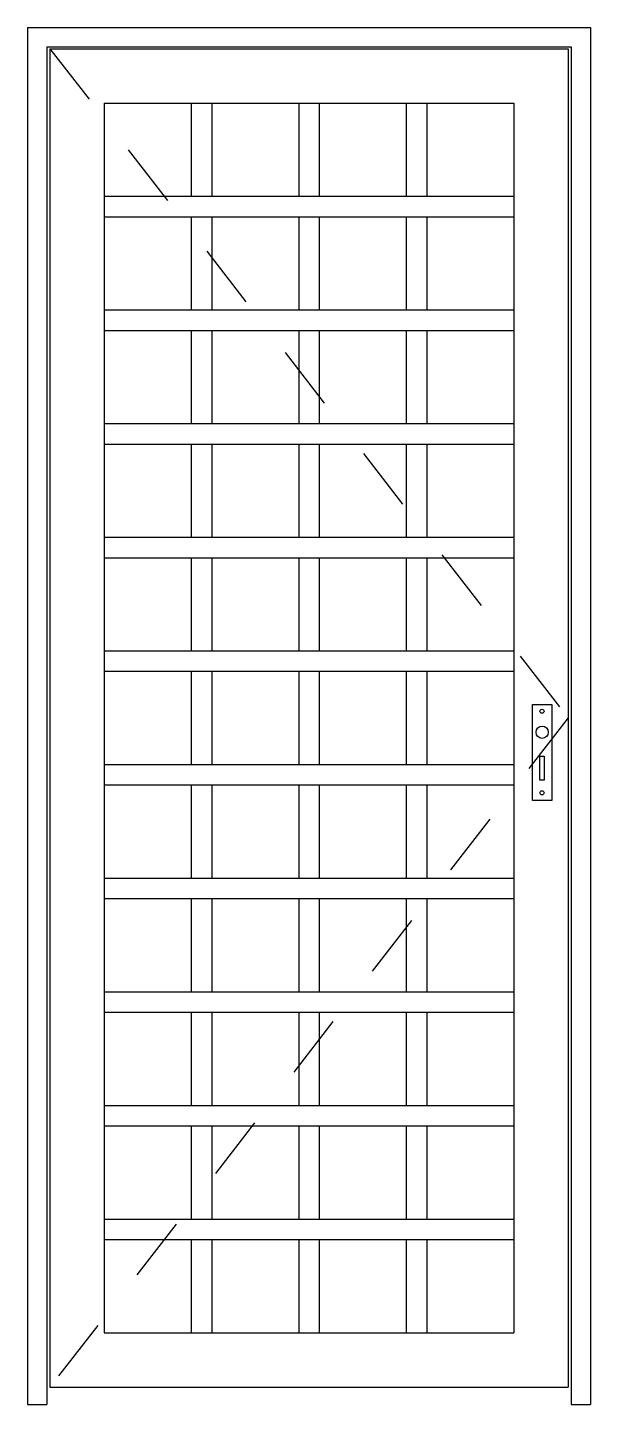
# Model space of a CAD drawing. Header units: millimetres. Extents: x -2.34 to -1.46, y 1331.62 to 1333.77.
import ezdxf

# ---------------------------------------------------------------- set-up
doc = ezdxf.new("R2010")
doc.units = ezdxf.units.MM
doc.header["$LTSCALE"] = 0.5
doc.linetypes.add('HIDDEN2', pattern=[0.1875, 0.125, -0.0625])
doc.layers.add('Gravia_Portas', color=1, linetype='Continuous')
doc.layers.add('Gravia_Portas_hidden2', color=1, linetype='HIDDEN2')

msp = doc.modelspace()

# ---------------------------------------------------------------- linework, layer by layer
at = {"layer": 'Gravia_Portas', "color": 2}
for p, q in [((-2.3392, 1333.7746), (-1.4592, 1333.7746)), ((-2.3392, 1333.7746), (-2.3392, 1331.6246)), ((-1.4592, 1333.7746), (-1.4592, 1331.6246))]:
    msp.add_line(p, q, dxfattribs=at)
at = {"layer": 'Gravia_Portas'}
for p, q in [((-2.3092, 1333.7446), (-1.4892, 1333.7446)), ((-2.3092, 1333.7446), (-2.3092, 1331.6246)), ((-2.3042, 1333.7416), (-1.4942, 1333.7416)), ((-2.3042, 1333.7416), (-2.3042, 1331.6516)), ((-1.4942, 1333.7416), (-1.4942, 1331.6516)), ((-1.4892, 1333.7446), (-1.4892, 1331.6246)), ((-2.2192, 1333.6566), (-2.2192, 1331.7366)), ((-2.2192, 1333.6566), (-1.5792, 1333.6566)), ((-2.0832, 1333.6566), (-2.0832, 1333.5112)), ((-2.0512, 1333.6566), (-2.0512, 1333.5112)), ((-1.9152, 1333.6566), (-1.9152, 1333.5112)), ((-1.8832, 1333.6566), (-1.8832, 1333.5112)), ((-1.7472, 1333.6566), (-1.7472, 1333.5112)), ((-1.7152, 1333.6566), (-1.7152, 1333.5112)), ((-1.5792, 1333.6566), (-1.5792, 1331.7366)), ((-2.2192, 1333.5112), (-1.5792, 1333.5112)), ((-2.2192, 1333.4792), (-1.5792, 1333.4792)), ((-2.0832, 1333.4792), (-2.0832, 1333.3337)), ((-2.0512, 1333.4792), (-2.0512, 1333.3337)), ((-1.9152, 1333.4792), (-1.9152, 1333.3337)), ((-1.8832, 1333.4792), (-1.8832, 1333.3337)), ((-1.7472, 1333.4792), (-1.7472, 1333.3337)), ((-1.7152, 1333.4792), (-1.7152, 1333.3337)), ((-2.2192, 1333.3337), (-1.5792, 1333.3337)), ((-2.2192, 1333.3017), (-1.5792, 1333.3017)), ((-2.0832, 1333.3017), (-2.0832, 1333.1563)), ((-2.0512, 1333.3017), (-2.0512, 1333.1563)), ((-1.9152, 1333.3017), (-1.9152, 1333.1563)), ((-1.8832, 1333.3017), (-1.8832, 1333.1563)), ((-1.7472, 1333.3017), (-1.7472, 1333.1563)), ((-1.7152, 1333.3017), (-1.7152, 1333.1563)), ((-2.2192, 1333.1563), (-1.5792, 1333.1563)), ((-2.2192, 1333.1243), (-1.5792, 1333.1243)), ((-2.0832, 1333.1243), (-2.0832, 1332.9788)), ((-2.0512, 1333.1243), (-2.0512, 1332.9788)), ((-1.9152, 1333.1243), (-1.9152, 1332.9788)), ((-1.8832, 1333.1243), (-1.8832, 1332.9788)), ((-1.7472, 1333.1243), (-1.7472, 1332.9788)), ((-1.7152, 1333.1243), (-1.7152, 1332.9788)), ((-2.2192, 1332.9788), (-1.5792, 1332.9788)), ((-2.2192, 1332.9468), (-1.5792, 1332.9468)), ((-2.0832, 1332.9468), (-2.0832, 1332.8014)), ((-2.0512, 1332.9468), (-2.0512, 1332.8014)), ((-1.9152, 1332.9468), (-1.9152, 1332.8014)), ((-1.8832, 1332.9468), (-1.8832, 1332.8014)), ((-1.7472, 1332.9468), (-1.7472, 1332.8014)), ((-1.7152, 1332.9468), (-1.7152, 1332.8014)), ((-2.2192, 1332.8014), (-1.5792, 1332.8014)), ((-2.2192, 1332.7694), (-1.5792, 1332.7694)), ((-2.0832, 1332.7694), (-2.0832, 1332.6239)), ((-2.0512, 1332.7694), (-2.0512, 1332.6239)), ((-1.9152, 1332.7694), (-1.9152, 1332.6239)), ((-1.8832, 1332.7694), (-1.8832, 1332.6239)), ((-1.7472, 1332.7694), (-1.7472, 1332.6239)), ((-1.7152, 1332.7694), (-1.7152, 1332.6239)), ((-1.5499, 1332.7177), (-1.5199, 1332.7177)), ((-1.5499, 1332.5677), (-1.5499, 1332.7177)), ((-1.5199, 1332.7177), (-1.5199, 1332.5677)), ((-1.5383, 1332.637), (-1.5315, 1332.637)), ((-1.5383, 1332.5995), (-1.5383, 1332.637)), ((-1.5315, 1332.637), (-1.5315, 1332.5995)), ((-2.2192, 1332.6239), (-1.5792, 1332.6239)), ((-2.2192, 1332.5919), (-1.5792, 1332.5919)), ((-2.0832, 1332.5919), (-2.0832, 1332.4465)), ((-2.0512, 1332.5919), (-2.0512, 1332.4465)), ((-1.9152, 1332.5919), (-1.9152, 1332.4465)), ((-1.8832, 1332.5919), (-1.8832, 1332.4465)), ((-1.7472, 1332.5919), (-1.7472, 1332.4465)), ((-1.7152, 1332.5919), (-1.7152, 1332.4465)), ((-1.5315, 1332.5995), (-1.5383, 1332.5995)), ((-1.5199, 1332.5677), (-1.5499, 1332.5677)), ((-2.2192, 1332.4465), (-1.5792, 1332.4465)), ((-2.2192, 1332.4145), (-1.5792, 1332.4145)), ((-2.0832, 1332.4145), (-2.0832, 1332.269)), ((-2.0512, 1332.4145), (-2.0512, 1332.269)), ((-1.9152, 1332.4145), (-1.9152, 1332.269)), ((-1.8832, 1332.4145), (-1.8832, 1332.269)), ((-1.7472, 1332.4145), (-1.7472, 1332.269)), ((-1.7152, 1332.4145), (-1.7152, 1332.269)), ((-2.2192, 1332.269), (-1.5792, 1332.269)), ((-2.2192, 1332.237), (-1.5792, 1332.237)), ((-2.0832, 1332.237), (-2.0832, 1332.0915)), ((-2.0512, 1332.237), (-2.0512, 1332.0915)), ((-1.9152, 1332.237), (-1.9152, 1332.0915)), ((-1.8832, 1332.237), (-1.8832, 1332.0915)), ((-1.7472, 1332.237), (-1.7472, 1332.0915)), ((-1.7152, 1332.237), (-1.7152, 1332.0915)), ((-2.2192, 1332.0915), (-1.5792, 1332.0915)), ((-2.2192, 1332.0595), (-1.5792, 1332.0595)), ((-2.0832, 1332.0595), (-2.0832, 1331.9141)), ((-2.0512, 1332.0595), (-2.0512, 1331.9141)), ((-1.9152, 1332.0595), (-1.9152, 1331.9141)), ((-1.8832, 1332.0595), (-1.8832, 1331.9141)), ((-1.7472, 1332.0595), (-1.7472, 1331.9141)), ((-1.7152, 1332.0595), (-1.7152, 1331.9141)), ((-2.2192, 1331.9141), (-1.5792, 1331.9141)), ((-2.2192, 1331.8821), (-1.5792, 1331.8821)), ((-2.0832, 1331.8821), (-2.0832, 1331.7366)), ((-2.0512, 1331.8821), (-2.0512, 1331.7366)), ((-1.9152, 1331.8821), (-1.9152, 1331.7366)), ((-1.8832, 1331.8821), (-1.8832, 1331.7366)), ((-1.7472, 1331.8821), (-1.7472, 1331.7366)), ((-1.7152, 1331.8821), (-1.7152, 1331.7366)), ((-2.2192, 1331.7366), (-1.5792, 1331.7366)), ((-2.3042, 1331.6516), (-1.4942, 1331.6516)), ((-2.3392, 1331.6246), (-2.3092, 1331.6246)), ((-1.4892, 1331.6246), (-1.4592, 1331.6246))]:
    msp.add_line(p, q, dxfattribs=at)
for centre, radius in [((-1.535, 1332.7071), 0.00318), ((-1.5348, 1332.6742), 0.00955), ((-1.535, 1332.5797), 0.00318)]:
    msp.add_circle(centre, radius, dxfattribs=at)
at = {"layer": 'Gravia_Portas_hidden2'}
for p, q in [((-2.3042, 1333.7416), (-1.4942, 1332.6966)), ((-1.4942, 1332.6966), (-2.3042, 1331.6516))]:
    msp.add_line(p, q, dxfattribs=at)

doc.saveas('drawing.dxf')
